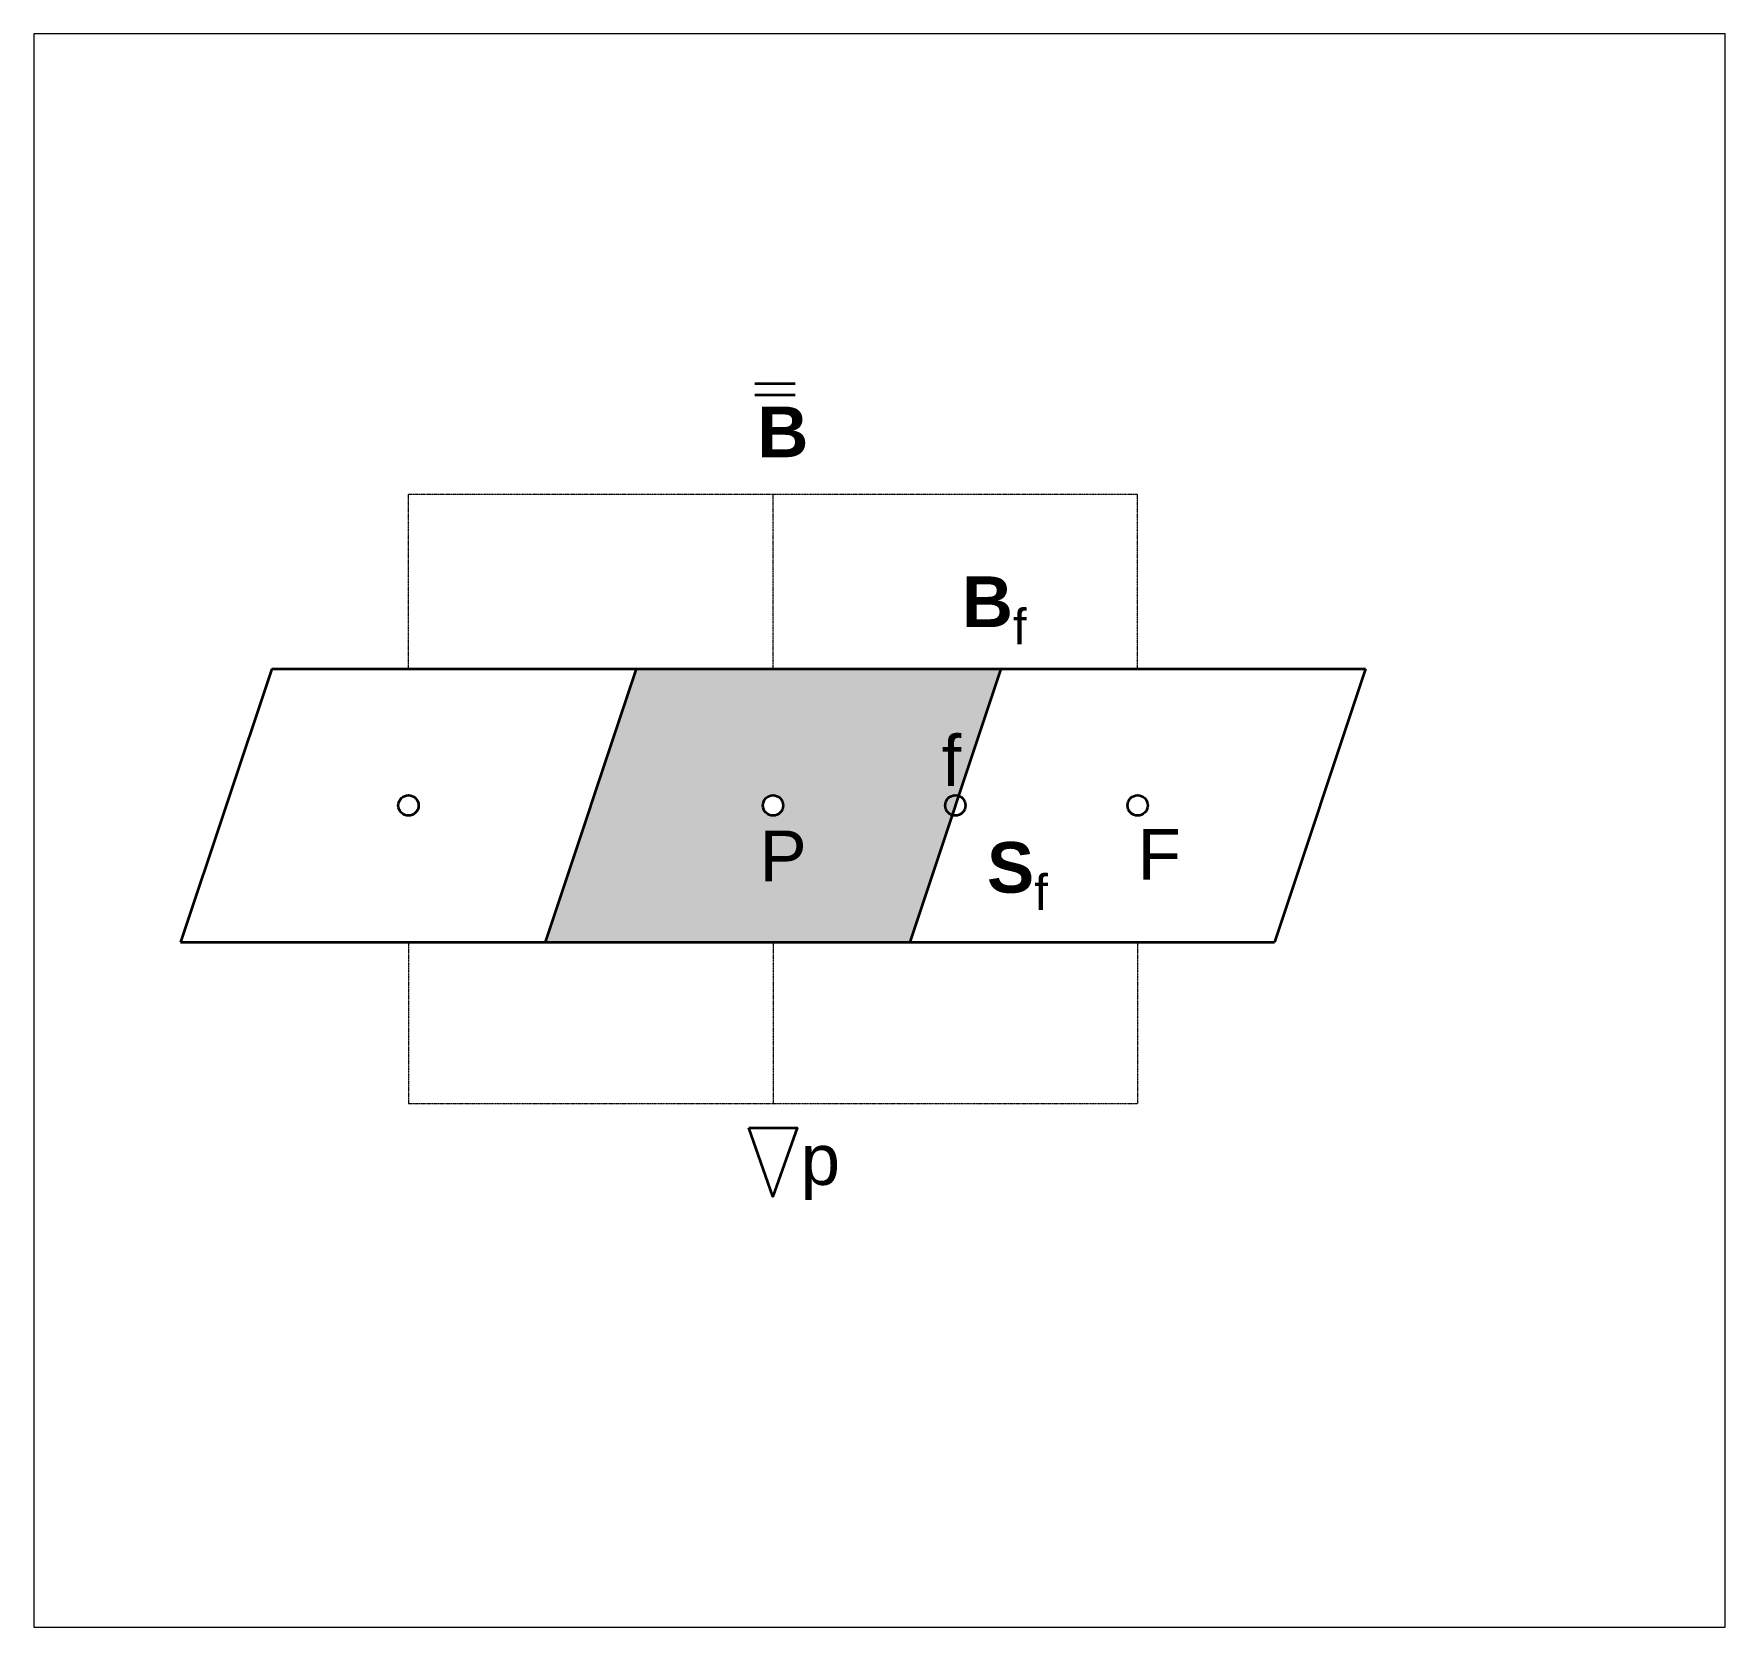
# Paper-space layout 'Layout1' of a CAD drawing. Header units: millimetres. Extents: x 7 to 844, y 40 to 829.
# The model-space entities are those that its viewports show. They can reach past a viewport. Long polylines and large blocks are cut down to what shows.
import ezdxf

# ---------------------------------------------------------------- set-up
doc = ezdxf.new("R2010")
doc.units = ezdxf.units.MM
doc.linetypes.add('HIDDEN', pattern=[9.525, 6.35, -3.175])
doc.layers.add('AM_VIEWS', color=1, linetype='Continuous', lineweight=25, plot=False)
for name, color, linetype, lineweight in [('CONTINUA FINA', 3, 'Continuous', 18), ('CONTORNO', 4, 'Continuous', 35), ('HIDDED', 6, 'HIDDEN', 18), ('TEXTO', 7, 'Continuous', 15)]:
    doc.layers.add(name, color=color, linetype=linetype, lineweight=lineweight)
doc.styles.get("Standard").update_dxf_attribs({"font": 'arial.ttf'})

msp = doc.modelspace()

# ---------------------------------------------------------------- hatches: boundary and pattern name
at = {"layer": 'CONTINUA FINA', "true_color": 0x000000}
h = msp.add_hatch(dxfattribs=at)
h.set_pattern_fill('ANGLE', color=18)
h.set_pattern_definition([(0, (-1.887, -1.837), (0, 6.985), [5.08, -1.905]), (90, (-1.887, -1.837), (-6.985, 4e-16), [5.08, -1.905])])
h.paths.add_polyline_path([(-476.6374, 160.3521), (-476.657, 160.3483), (-476.6533, 160.3287), (-476.6336, 160.3324)])
at = {"layer": 'CONTORNO', "transparency": 33554687}
h = msp.add_hatch(color=8, dxfattribs=at)
h.dxf.hatch_style = 1
h.set_gradient(color1=(199, 200, 202), name='CYLINDER')
h.paths.add_polyline_path([(-477.6939, 160.4963), (-478.2939, 160.4963), (-478.4439, 160.0463), (-477.8439, 160.0463)])
h.paths.add_polyline_path([(-478.0523, 160.2713, -1), (-478.0856, 160.2713, -1)], flags=16)

# ---------------------------------------------------------------- linework, layer by layer
at = {"layer": 'CONTORNO'}
for p, q in [((-478.0991, 160.9655), (-478.0326, 160.9655)), ((-478.0991, 160.9471), (-478.0326, 160.9471)), ((-478.8939, 160.4963), (-478.2939, 160.4963)), ((-478.2939, 160.4963), (-477.6939, 160.4963)), ((-477.6939, 160.4963), (-477.0939, 160.4963)), ((-479.0439, 160.0463), (-478.4439, 160.0463)), ((-478.4439, 160.0463), (-477.8439, 160.0463)), ((-477.8439, 160.0463), (-477.2439, 160.0463))]:
    msp.add_line(p, q, dxfattribs=at)
at = {"layer": 'CONTORNO', "color": 1}
msp.add_lwpolyline([(-477.8163, 160.5247, 0, 0, 0), (-477.5699, 160.5247, 0.02, 0, 0), (-477.5388, 160.5247, 0, 0, 0)], format="xyseb", dxfattribs=at)
at = {"layer": 'CONTORNO'}
for points in [[(-478.8939, 160.4963), (-479.0439, 160.0463)], [(-478.2939, 160.4963), (-478.4439, 160.0463)], [(-477.6939, 160.4963), (-477.8439, 160.0463)], [(-477.0939, 160.4963), (-477.2439, 160.0463)], [(-478.109, 159.741), (-478.029, 159.741), (-478.069, 159.6278), (-478.109, 159.741)]]:
    msp.add_lwpolyline(points, dxfattribs=at)
for points in [[(-478.0689, 160.2713, 0, 0, 0), (-477.5, 160.2713, 0.02, 0, 0), (-477.4689, 160.2713, 0, 0, 0)], [(-477.7689, 160.2713, 0, 0, 0), (-477.6352, 160.2263, 0.02, 0, 0), (-477.6057, 160.2164, 0, 0, 0)]]:
    msp.add_lwpolyline(points, format="xyseb", dxfattribs=at)
for centre in [(-478.6689, 160.2713), (-478.0689, 160.2713), (-477.7689, 160.2713), (-477.4689, 160.2713)]:
    msp.add_circle(centre, 0.0167, dxfattribs=at)
at = {"layer": 'HIDDED', "color": 5, "linetype": 'HIDDEN'}
for p, q in [((-478.6689, 160.4963), (-478.6689, 160.7834)), ((-478.0689, 160.4963), (-478.0689, 160.7834)), ((-477.4689, 160.4963), (-477.4689, 160.7834)), ((-478.6689, 160.0463), (-478.6689, 159.7808)), ((-478.0689, 160.0463), (-478.0689, 159.7808)), ((-477.4689, 160.0463), (-477.4689, 159.7808))]:
    msp.add_line(p, q, dxfattribs=at)
for points in [[(-478.6689, 160.7834), (-477.4689, 160.7834)], [(-478.6689, 159.7808), (-477.4689, 159.7808)]]:
    msp.add_lwpolyline(points, dxfattribs=at)

# ---------------------------------------------------------------- texts
at = {"layer": 'TEXTO', "attachment_point": 1}
for s, width, insert, char_height in [('\\A1;{\\fArial|b1|i0|c0|p34;B}', 0.083333, (-478.0947, 160.9276), 0.083333), ('\\A1;{\\fArial|b1|i0|c0|p34;B\\fArial|b0|i0|c0|p34;\\H0.7x;\\S^ f;}', 0.083333, (-477.7581, 160.6481), 0.083333), ('\\A1;f', 0.051199, (-477.7915, 160.3866), 0.08333), ('\\A1;P', 0.083333, (-478.0911, 160.2298), 0.08333), ('\\A1;F', 0.051199, (-477.4689, 160.2326), 0.08333), ('\\A1;{\\fArial|b1|i0|c0|p34;S\\fArial|b0|i0|c0|p34;\\H0.7x;\\S^ f;}', 0.083333, (-477.7168, 160.211), 0.083333), ('\\A1;p', 0.083333, (-478.0234, 159.7302), 0.08333)]:
    msp.add_mtext_dynamic_manual_height_columns(s, width=width, gutter_width=0.4167, heights=[0], dxfattribs=dict(at, insert=insert, char_height=char_height))

psp = doc.layouts.get("Layout1")

# ---------------------------------------------------------------- viewports
at = {"layer": 'AM_VIEWS', "view_target_point": (-467.4741, 144.3645)}
psp.add_viewport(center=(425.15, 434.32), size=(837.23, 788.649), view_center_point=(-10.4196, 15.8655), view_height=2.621922, dxfattribs=at)

doc.saveas('drawing.dxf')
